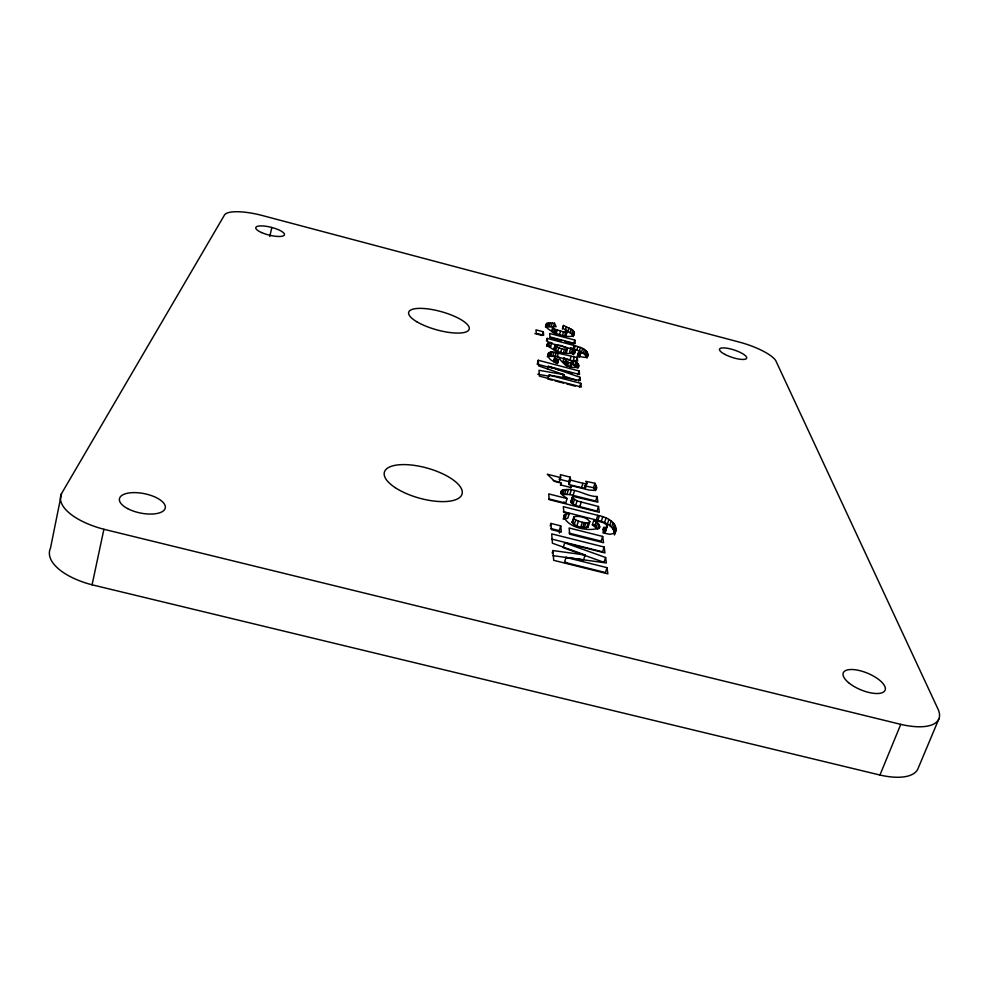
<?xml version="1.0" encoding="UTF-8"?>
<svg xmlns="http://www.w3.org/2000/svg" width="989" height="989" viewBox="0 0 989 989"><rect width="100%" height="100%" fill="white"/><g stroke="black" fill="none" stroke-linecap="round" stroke-linejoin="round"><path stroke-width="1.48" d="M574.399 332.947L573.904 335.098C566.462 341.749 528.967 322.216 554.47 323.23L556.127 326.729L553.519 326.555L552.727 327.384L554.767 329.238L563.557 331.933L566.957 331.884L566.957 330.586L562.729 328.323L563.483 325.43L572.792 330.215L574.399 332.947L573.657 335.382M553.308 480.592L559.242 482.1L560.652 477.613L560.38 474.658L570.183 477.155L568.786 481.618L569.095 484.61L584.45 488.343L585.241 488.183L586.873 483.213L585.797 481.322L594.97 483.275L596.59 487.317L596.515 489.011L594.216 490.445L588.591 489.926L571.086 485.599L570.369 487.849M578.454 364.125L577.279 367.957L573.014 364.36L574.189 360.552L578.454 364.125L578.553 366.857C570.604 369.453 561.826 363.804 558.352 356.609L554.928 356.374L553.617 360.75L554.644 362.37L555.806 358.537L554.928 356.374M572.26 497.603L577.044 500.916L598.506 506.516L597.022 511.09L575.586 505.503L570.814 502.177L572.52 496.861L573.509 496.515L597.9 502.189L597.109 496.515C586.057 496.837 571.976 485.278 561.319 491.162L562.704 495.192L567.105 498.555L565.659 503.154L548.722 498.864M593.87 520.152L599.161 524.603L597.653 529.276L592.362 524.813L593.87 520.152C598.098 521.895 604.761 521.339 607.098 525.987L606.269 527.409L603.723 527.421L603.006 532.972L609.892 534.307L614.898 533.207C619.72 523.02 605.886 516.728 597.789 515.356L563.334 506.652L563.854 512.166L569.293 513.538L567.81 518.211L563.198 519.2L564.682 514.527L569.293 513.538M599.161 524.603L599.618 527.693C589.617 532.379 566.338 527.644 563.705 515.59L564.682 514.527M605.305 527.545L603.784 532.218L605.441 531.513L607.098 525.987M61.503 493.635A57.585 24.515 10.9 0 0 103.907 529.276L900.769 724.356A54.58 21.671 23 0 0 938.215 709.546L775.908 360.948A33.997 9.037 18.4 0 0 740.39 342.392L261.875 215.404A34.751 9.383 13.9 0 0 224.528 214.934L61.503 493.635L50.476 548.178A56.892 25.838 10.4 0 0 92.076 584.808L879.95 775.03A53.962 22.858 23.6 0 0 918.101 768.416L938.957 718.682M549.575 342.886L548.45 346.644L550.626 346.595L551.751 342.837L548.141 343.171L547.177 344.679C553.37 351.861 566.042 354.853 575.128 352.863L574.856 351.008L570.826 348.091L569.676 351.837L573.707 354.767L574.856 351.008M92.076 584.808L103.907 529.276M570.826 348.091L580.617 351.491L580.902 352.764L578.355 352.925L577.638 356.164L584.561 357.412L587.614 356.287C589.073 349.03 579.158 347.028 574.016 345.445L547.226 338.411L546.484 340.908M555.806 358.537L558.451 359.798L557.709 363.124C553.284 361.9 546.583 358.871 548.487 353.122L550.675 352.059L554.075 352.232L577.205 357.573L577.687 361.072L574.189 360.552M269.75 236.482L271.864 227.47M579.579 353.085L578.429 356.844L579.739 356.522L580.617 351.491M553.617 360.75L554.347 359.959M563.977 358.08L566.635 361.245L565.461 365.077L562.815 361.9L563.977 358.08L569.169 359.65L572.223 361.739L572.384 362.876L570.876 363.087L569.701 366.919L571.209 366.709L571.049 365.559M543.344 331.797L543.641 335.271L536.261 333.33L536.001 329.869L543.344 331.797L542.232 335.506L534.901 333.577M546.558 323.279L545.471 326.926L553.37 326.864L554.47 323.23M546.472 326.58L547.56 322.933M547.77 326.419L548.858 322.773M537.46 362.852L538.239 360.268L579.059 370.924L579.554 374.472L548.252 366.313L547.473 368.909M549.352 326.407L550.44 322.76M551.219 326.555L552.307 322.921M546.608 346.274L547.362 343.752M554.767 329.238L553.655 332.91L551.627 331.043L552.888 326.84M547.387 345.68L548.141 343.171M552.777 329.003L553.519 326.555M552.171 331.933L553.271 328.261M547.337 356.955L548.487 353.122M555.855 329.745L554.742 333.429L556.078 333.936L557.19 330.264M549.266 352.43L548.116 356.25L555.101 356.411L556.263 352.603M549.525 355.867L550.675 352.059M550.96 355.842L552.122 352.035M555.014 345.507L558.711 347.856L557.573 351.627L553.877 349.278L555.361 344.976L561.27 345.557L567.204 348.041L566.227 353.073L563.31 353.122L564.459 349.352L567.661 348.758M555.361 344.976L553.877 349.278M554.322 349.995L555.459 346.224M552.925 356.04L554.075 352.232M559.453 334.95L560.565 331.278M555.509 350.786L556.659 347.003M562.382 329.065L563.483 325.43M548.252 366.313L579.937 377.242L580.382 380.518L549.043 375.066L547.844 379.01L552.171 380.135M553.927 361.615L555.509 356.139M563.557 331.933L562.444 335.605L564.583 335.79L565.844 335.543L567.303 331.266M551.627 331.043L552.418 330.215M558.352 353.085L557.19 356.881L569.961 360.231L576.043 361.368L577.205 357.573M566.45 326.555L565.349 330.19L571.679 333.849L573.286 336.606M555.67 362.963L556.832 359.118M564.583 335.79L565.696 332.119M566.215 333.021L566.957 330.586M557.289 363.631L558.451 359.798M560.615 352.517L561.764 348.746L564.459 349.352M565.844 335.543L566.957 331.884M567.909 331.364L569.021 327.73M570.035 332.588L571.148 328.954M565.164 353.283L566.314 349.525M566.821 349.29L566.227 353.073M571.679 333.849L572.792 330.215M572.779 335.184L573.892 331.538M564.447 363.903L565.621 360.07M567.587 361.986L566.413 365.831L567.402 366.313L568.588 362.481L566.635 361.245M562.79 378.564L563.99 374.646L538.646 365.893L538.239 360.268M574.782 340.068L575.264 343.579L549.958 336.928L549.612 333.454L574.782 340.068L573.645 343.764L564.768 341.428M571.395 352.801L572.544 349.043M574.016 345.445L572.866 349.166L574.115 349.488L575.264 345.767M569.961 360.231L571.123 356.423M572.582 353.629L573.731 349.871M570.628 366.931L572.223 361.739M571.209 366.709L572.532 362.407M573.138 360.973L574.312 357.177M576.735 350.267L577.873 346.533M577.193 356.695L578.355 352.925M580.395 347.473L579.245 351.194L584.684 354.272L586.712 357.783L587.874 354.025M574.918 365.571L576.093 361.751M576.228 366.622L577.403 362.802M579.183 356.806L580.345 353.048M579.739 356.522L581.025 352.257M581.495 352.208L582.645 348.474M578.145 368.007L578.936 365.46M583.3 353.221L584.45 349.488M577.86 374.794L579.059 370.924M584.684 354.272L585.847 350.539M585.698 355.385L586.86 351.639M578.726 381.136L579.937 377.242M586.366 356.547L587.528 352.801M587.145 357.82L587.923 355.311M579.554 387.255L580.778 383.324L549.043 375.066M560.454 485.327L561.159 483.077L554.656 481.42L547.276 474.213L560.652 477.613M550.193 525.789L550.935 523.416L560.738 525.876L561.282 532.094L551.405 529.61L550.935 523.416M560.602 493.437L561.319 491.162M561.159 492.633L561.876 490.359M562.852 489.79L561.431 494.339L569.837 494.574L595.65 501.04L597.109 496.515M562.84 494.006L564.274 489.456M564.707 493.907L566.141 489.37M569.095 484.61L570.505 480.122L570.183 477.155M567.043 494.104L568.465 489.567M569.837 494.574L571.271 490.037M552.183 553.012L552.962 550.564L585.154 554.99L583.584 559.848L552.876 555.657M559.453 533.12L559.242 530.623L560.738 525.876M565.028 518.545L566.512 513.872M570.814 502.177L572.52 496.861M573.101 495.316L574.535 490.779M571.382 503.24L572.829 498.666M572.878 504.353L574.337 499.766M575.586 505.503L577.044 500.916M581.507 487.762L582.929 483.287L585.871 483.868L586.873 483.213M564.719 542.825L563.186 547.659L604.019 562.333L605.614 557.512L564.719 542.825L604.971 552.913L604.155 547.041L551.714 533.875L552.418 543.221L585.154 554.99M572.075 522.328L573.991 516.728C579.294 515.689 586.514 517.173 589.877 521.66L588.022 527.285C582.756 528.25 575.413 526.766 572.075 522.328L572.495 521.401M572.668 523.49L573.991 516.728M584.45 488.343L585.871 483.868M585.241 488.183L586.662 483.708M579.764 506.727L581.223 502.14M574.226 524.664L575.722 519.979L574.164 518.805M566.029 557.413L607.023 567.661L605.416 572.532L564.472 562.321L566.029 557.413L606.368 562.964L605.614 557.512M576.896 525.851L578.404 521.154L575.722 519.979M580.827 527.013L582.336 522.316L588.183 523.082L589.877 521.66M596.058 485.426L594.624 489.889L593.548 487.725L594.97 483.275M582.756 527.397L584.252 522.711M595.502 490.668L596.59 487.317M584.301 527.706L585.797 523.02M586.675 527.767L588.183 523.082M563.371 511.672L596.293 519.979L597.789 515.356M594.599 526.235L596.107 521.574M596.293 519.979L597.9 520.375L599.396 515.751M596.157 527.496L597.665 522.822M614.515 534.987C614.935 527.496 607.419 523.366 601.263 521.376L602.758 516.753M599.05 528.621L599.816 526.284M604.502 522.637L606.01 518.026M602.969 529.758L603.723 527.421M602.672 536.434L603.55 542.714L569.713 534.208L569.108 527.99L602.672 536.434L601.127 541.156L569.058 533.096M604.749 532.07L606.269 527.409M607.407 524.071L608.915 519.448M605.441 531.513L606.962 526.853M609.768 525.567L611.276 520.943M604.155 547.041L602.585 551.825L551.701 539.067M611.598 527.162L613.118 522.538M612.945 528.917L614.466 524.269M613.86 530.809L615.393 526.16M614.379 532.836L615.912 528.175M614.898 533.825L616.048 530.327M588.022 527.285L587.75 525.171M879.95 775.03L900.769 724.356M571.073 501.435L572.062 501.077M564.472 562.321L567.451 562.729M563.99 374.646L538.98 370.294L539.401 376.117L581.285 387.02L580.778 383.324M537.793 374.238L549.563 376.277M573.014 364.36L574.844 364.718M584.375 485.784L593.548 487.725M592.362 524.813L596.528 525.864M550.848 528.522L559.242 530.623M567.105 498.555L548.734 493.907L549.167 499.63L599.309 512.314L598.506 506.516M570.505 480.122L582.929 483.287M558.983 479.133L568.786 481.618M537.076 364.15L553.098 368.328M556.016 369.095L560.38 370.232M567.661 372.136L572.038 373.273M555.052 380.889L563.705 383.139M566.586 383.88L575.227 386.13M549.983 337.546L561.814 340.649M551.751 342.837L547.535 341.724L547.226 338.411M550.564 343.319L571.382 348.783M547.807 345.853L550.626 346.595M568.588 362.481L570.876 363.087M562.815 361.9L564.595 362.37M558.711 347.856L561.764 348.746M578.404 521.154L582.336 522.316M597.9 520.375L601.263 521.376M562.902 375.672L575.845 380.147M563.915 501.955L565.659 503.154M605.008 529.412L605.577 530.66M607.023 567.661L607.889 573.843L553.692 560.318L552.962 550.564M571.086 485.599L571.296 487.626L561.344 485.092L561.159 483.077M724.937 354.408A14.303 3.832 18.3 0 0 746.658 358.278A14.303 3.832 18.3 0 0 727.78 348.351A14.303 3.832 18.3 0 0 724.937 354.408M261.553 232.551A14.786 4.03 14 0 0 284.399 234.925A14.786 4.03 14 0 0 264.372 226.073A14.786 4.03 14 0 0 261.553 232.551M127.569 508.593A23.377 9.878 11.4 0 0 165.027 508.791A23.377 9.878 11.4 0 0 134.541 492.609A23.377 9.878 11.4 0 0 127.569 508.593M848.537 682.633A22.66 8.975 22.6 0 0 884.389 691.311A22.66 8.975 22.6 0 0 859.614 670.591A22.66 8.975 22.6 0 0 848.537 682.633M417.21 322.006A31.388 9.371 15.6 0 0 468.156 330.722A31.388 9.371 15.6 0 0 431.501 309.446A31.388 9.371 15.6 0 0 417.21 322.006M395.118 487.589A40.364 15.527 15.7 0 0 460.812 496.391A40.364 15.527 15.7 0 0 413.773 465.312A40.364 15.527 15.7 0 0 395.118 487.589"/></g></svg>
